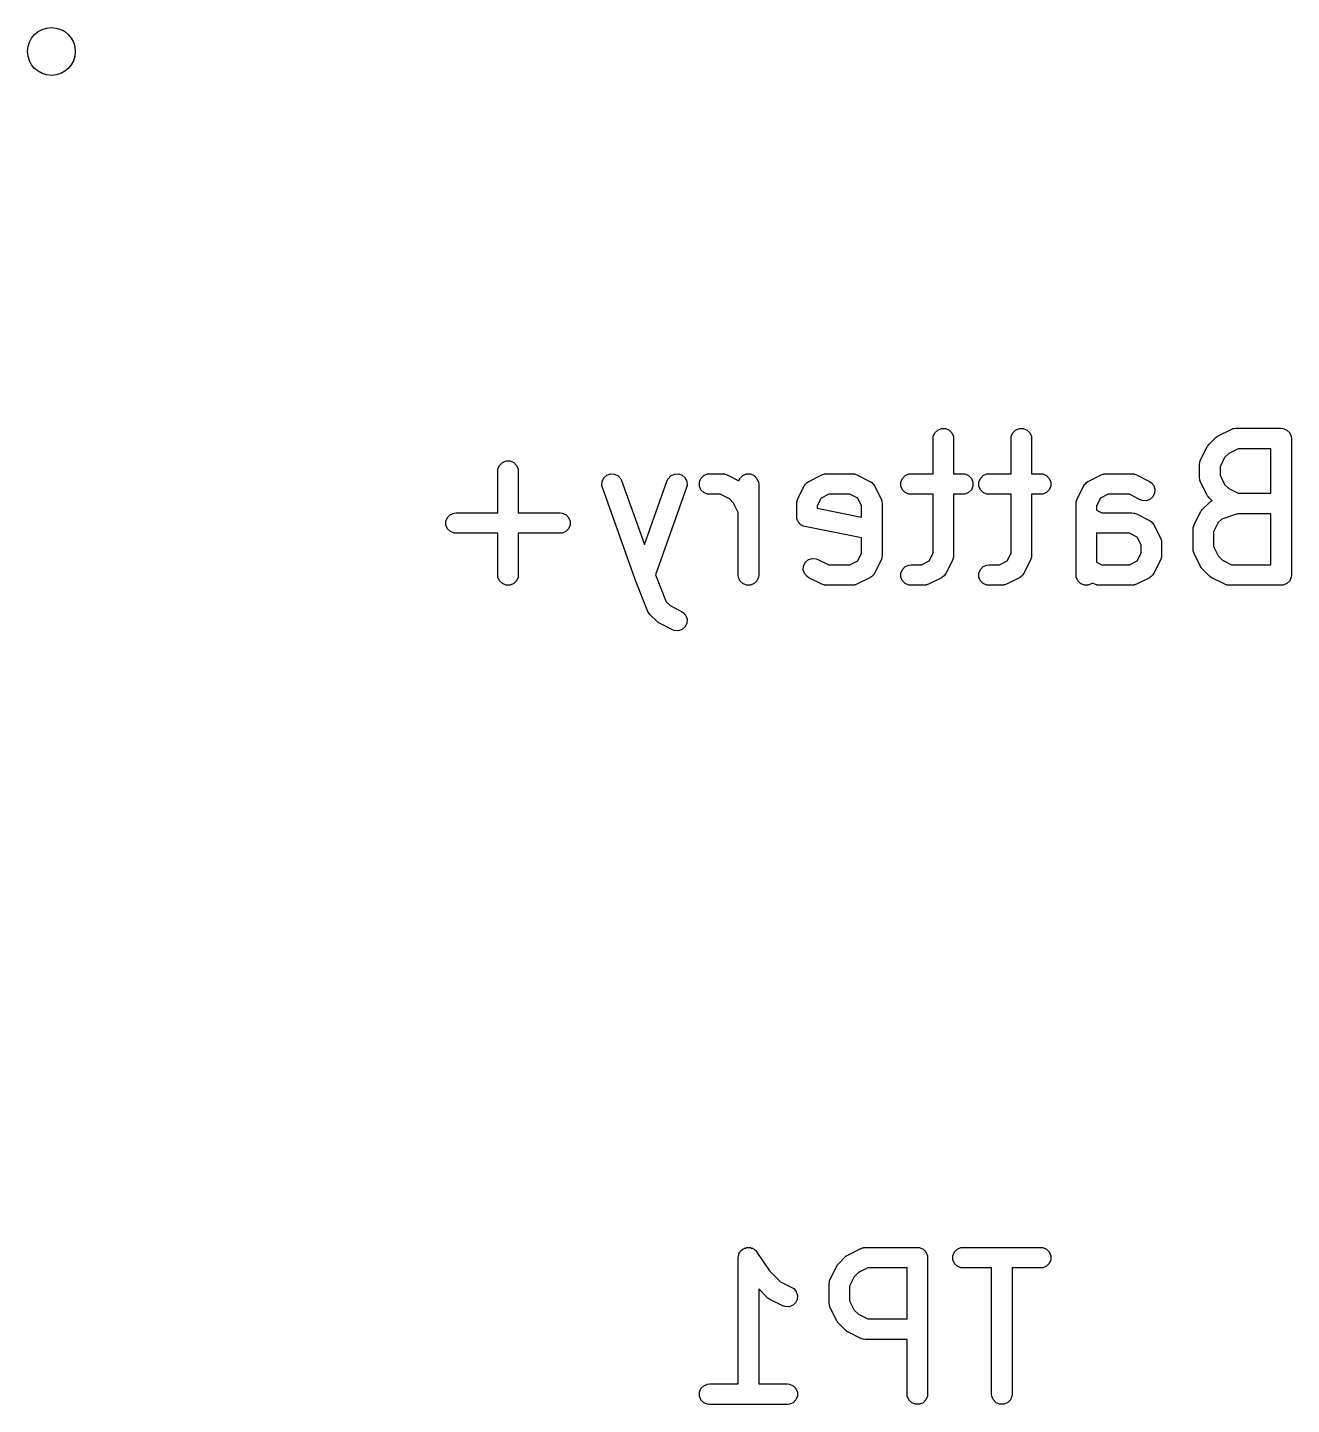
# Model space of a CAD drawing. Extents: x -1.03 to -0.06, y 0.08 to 3.3.
# Drawn here: x -0.7872 to -0.4225, y 2.4983 to 2.8954 of the extents above; entities that cross this region are included whole.
import ezdxf

# ---------------------------------------------------------------- set-up
doc = ezdxf.new("R2010")
doc.units = 0
doc.header["$MEASUREMENT"] = 0
doc.layers.add('BLACK', color=7, linetype='CONTINUOUS')

msp = doc.modelspace()

# ---------------------------------------------------------------- linework, layer by layer
at = {"layer": 'BLACK', "linetype": 'CONTINUOUS'}
for p, q in [((-0.52459, 2.77931), (-0.52353, 2.77975)), ((-0.52353, 2.77975), (-0.52238, 2.77975)), ((-0.52238, 2.77975), (-0.52131, 2.77931)), ((-0.5021, 2.77931), (-0.50103, 2.77975)), ((-0.50103, 2.77975), (-0.49988, 2.77975)), ((-0.49988, 2.77975), (-0.49881, 2.77931)), ((-0.44366, 2.77762), (-0.43991, 2.7795)), ((-0.43991, 2.7795), (-0.43937, 2.77971)), ((-0.43937, 2.77971), (-0.43926, 2.77971)), ((-0.43926, 2.77971), (-0.43916, 2.77975)), ((-0.43916, 2.77975), (-0.43859, 2.77981)), ((-0.43859, 2.77981), (-0.42546, 2.77981)), ((-0.42546, 2.77981), (-0.42489, 2.77975)), ((-0.42489, 2.77975), (-0.42382, 2.77931)), ((-0.5259, 2.77686), (-0.52585, 2.77743)), ((-0.5259, 2.76669), (-0.5259, 2.77686)), ((-0.52585, 2.77743), (-0.52541, 2.7785)), ((-0.52541, 2.7785), (-0.52459, 2.77931)), ((-0.52131, 2.77931), (-0.5205, 2.7785)), ((-0.5205, 2.7785), (-0.52006, 2.77743)), ((-0.52006, 2.77743), (-0.52, 2.77686)), ((-0.52, 2.77686), (-0.52, 2.76669)), ((-0.50341, 2.77686), (-0.50335, 2.77743)), ((-0.50341, 2.76669), (-0.50341, 2.77686)), ((-0.50335, 2.77743), (-0.50291, 2.7785)), ((-0.50291, 2.7785), (-0.5021, 2.77931)), ((-0.49881, 2.77931), (-0.498, 2.7785)), ((-0.498, 2.7785), (-0.49756, 2.77743)), ((-0.49756, 2.77743), (-0.4975, 2.77686)), ((-0.4975, 2.77686), (-0.4975, 2.76669)), ((-0.4463, 2.7752), (-0.44443, 2.77707)), ((-0.44443, 2.77707), (-0.4442, 2.77726)), ((-0.4442, 2.77726), (-0.44415, 2.77732)), ((-0.44415, 2.77732), (-0.44406, 2.77737)), ((-0.44406, 2.77737), (-0.44398, 2.77744)), ((-0.44398, 2.77744), (-0.44391, 2.77747)), ((-0.44391, 2.77747), (-0.44366, 2.77762)), ((-0.42382, 2.77931), (-0.42301, 2.7785)), ((-0.42301, 2.7785), (-0.42257, 2.77743)), ((-0.42257, 2.77743), (-0.42251, 2.77686)), ((-0.42251, 2.77686), (-0.42251, 2.73749)), ((-0.44873, 2.77068), (-0.44685, 2.77443)), ((-0.44685, 2.77443), (-0.4467, 2.77468)), ((-0.4467, 2.77468), (-0.44667, 2.77475)), ((-0.44667, 2.77475), (-0.4466, 2.77483)), ((-0.4466, 2.77483), (-0.44654, 2.77492)), ((-0.44654, 2.77492), (-0.44649, 2.77497)), ((-0.44649, 2.77497), (-0.4463, 2.7752)), ((-0.44059, 2.77256), (-0.44179, 2.77136)), ((-0.43789, 2.7739), (-0.44059, 2.77256)), ((-0.42842, 2.7739), (-0.43789, 2.7739)), ((-0.42842, 2.76106), (-0.42842, 2.7739)), ((-0.65151, 2.76748), (-0.65146, 2.76806)), ((-0.65146, 2.76806), (-0.65102, 2.76912)), ((-0.65102, 2.76912), (-0.6502, 2.76994)), ((-0.6502, 2.76994), (-0.64914, 2.77038)), ((-0.64914, 2.77038), (-0.64799, 2.77038)), ((-0.64799, 2.77038), (-0.64692, 2.76994)), ((-0.64692, 2.76994), (-0.64611, 2.76912)), ((-0.64611, 2.76912), (-0.64567, 2.76806)), ((-0.64567, 2.76806), (-0.64561, 2.76748)), ((-0.44904, 2.76936), (-0.44898, 2.76993)), ((-0.44904, 2.76561), (-0.44904, 2.76936)), ((-0.44898, 2.76993), (-0.44894, 2.77003)), ((-0.44894, 2.77003), (-0.44893, 2.77014)), ((-0.44893, 2.77014), (-0.44873, 2.77068)), ((-0.44179, 2.77136), (-0.44313, 2.76866)), ((-0.44313, 2.76866), (-0.44313, 2.76631)), ((-0.65151, 2.75544), (-0.65151, 2.76748)), ((-0.64561, 2.76748), (-0.64561, 2.75544)), ((-0.62149, 2.7633), (-0.62143, 2.76445)), ((-0.62143, 2.76445), (-0.62094, 2.76549)), ((-0.62094, 2.76549), (-0.62008, 2.76627)), ((-0.62008, 2.76627), (-0.619, 2.76666)), ((-0.619, 2.76666), (-0.61785, 2.7666)), ((-0.61785, 2.7666), (-0.6168, 2.7661)), ((-0.6168, 2.7661), (-0.61603, 2.76525)), ((-0.61603, 2.76525), (-0.61578, 2.76473)), ((-0.61578, 2.76473), (-0.60919, 2.74627)), ((-0.60919, 2.74627), (-0.6026, 2.76473)), ((-0.6026, 2.76473), (-0.60235, 2.76525)), ((-0.60235, 2.76525), (-0.60158, 2.7661)), ((-0.60158, 2.7661), (-0.60054, 2.7666)), ((-0.60054, 2.7666), (-0.59939, 2.76666)), ((-0.59939, 2.76666), (-0.5983, 2.76627)), ((-0.5983, 2.76627), (-0.59745, 2.76549)), ((-0.59745, 2.76549), (-0.59695, 2.76445)), ((-0.59695, 2.76445), (-0.5969, 2.7633)), ((-0.59334, 2.76431), (-0.5929, 2.76537)), ((-0.59334, 2.76316), (-0.59334, 2.76431)), ((-0.5929, 2.76537), (-0.59208, 2.76619)), ((-0.59208, 2.76619), (-0.59102, 2.76663)), ((-0.59102, 2.76663), (-0.59044, 2.76669)), ((-0.59044, 2.76669), (-0.58669, 2.76669)), ((-0.58669, 2.76669), (-0.58612, 2.76663)), ((-0.58612, 2.76663), (-0.58602, 2.76659)), ((-0.58602, 2.76659), (-0.58591, 2.76658)), ((-0.58591, 2.76658), (-0.58537, 2.76638)), ((-0.58537, 2.76638), (-0.58195, 2.76466)), ((-0.58195, 2.76466), (-0.58165, 2.76537)), ((-0.58165, 2.76537), (-0.58084, 2.76619)), ((-0.58084, 2.76619), (-0.57977, 2.76663)), ((-0.57977, 2.76663), (-0.57862, 2.76663)), ((-0.57862, 2.76663), (-0.57755, 2.76619)), ((-0.57755, 2.76619), (-0.57674, 2.76537)), ((-0.57674, 2.76537), (-0.5763, 2.76431)), ((-0.5763, 2.76431), (-0.57624, 2.76373)), ((-0.57624, 2.76373), (-0.57624, 2.73749)), ((-0.56296, 2.76338), (-0.56278, 2.76367)), ((-0.56278, 2.76367), (-0.5625, 2.76391)), ((-0.5625, 2.76391), (-0.56226, 2.76419)), ((-0.56226, 2.76419), (-0.56197, 2.76438)), ((-0.56197, 2.76438), (-0.56191, 2.76442)), ((-0.56191, 2.76442), (-0.56186, 2.76444)), ((-0.56186, 2.76444), (-0.56177, 2.7645)), ((-0.56177, 2.7645), (-0.55802, 2.76638)), ((-0.55802, 2.76638), (-0.55748, 2.76658)), ((-0.55748, 2.76658), (-0.55737, 2.76659)), ((-0.55737, 2.76659), (-0.55727, 2.76663)), ((-0.55727, 2.76663), (-0.5567, 2.76669)), ((-0.5567, 2.76669), (-0.5492, 2.76669)), ((-0.5492, 2.76669), (-0.54862, 2.76663)), ((-0.54862, 2.76663), (-0.54852, 2.76659)), ((-0.54852, 2.76659), (-0.54842, 2.76658)), ((-0.54842, 2.76658), (-0.54788, 2.76638)), ((-0.54788, 2.76638), (-0.54413, 2.7645)), ((-0.54413, 2.7645), (-0.54403, 2.76444)), ((-0.54403, 2.76444), (-0.54399, 2.76442)), ((-0.54399, 2.76442), (-0.54393, 2.76438)), ((-0.54393, 2.76438), (-0.54364, 2.76419)), ((-0.54364, 2.76419), (-0.5434, 2.76391)), ((-0.5434, 2.76391), (-0.54312, 2.76367)), ((-0.54312, 2.76367), (-0.54293, 2.76338)), ((-0.53522, 2.76431), (-0.53478, 2.76537)), ((-0.53522, 2.76316), (-0.53522, 2.76431)), ((-0.53478, 2.76537), (-0.53397, 2.76619)), ((-0.53397, 2.76619), (-0.5329, 2.76663)), ((-0.5329, 2.76663), (-0.53233, 2.76669)), ((-0.53233, 2.76669), (-0.5259, 2.76669)), ((-0.52, 2.76669), (-0.51733, 2.76669)), ((-0.51733, 2.76669), (-0.51675, 2.76663)), ((-0.51675, 2.76663), (-0.51569, 2.76619)), ((-0.51569, 2.76619), (-0.51487, 2.76537)), ((-0.51487, 2.76537), (-0.51443, 2.76431)), ((-0.51443, 2.76431), (-0.51443, 2.76316)), ((-0.51272, 2.76431), (-0.51228, 2.76537)), ((-0.51272, 2.76316), (-0.51272, 2.76431)), ((-0.51228, 2.76537), (-0.51147, 2.76619)), ((-0.51147, 2.76619), (-0.5104, 2.76663)), ((-0.5104, 2.76663), (-0.50983, 2.76669)), ((-0.50983, 2.76669), (-0.50341, 2.76669)), ((-0.4975, 2.76669), (-0.49483, 2.76669)), ((-0.49483, 2.76669), (-0.49425, 2.76663)), ((-0.49425, 2.76663), (-0.49319, 2.76619)), ((-0.49319, 2.76619), (-0.49238, 2.76537)), ((-0.49238, 2.76537), (-0.49193, 2.76431)), ((-0.49193, 2.76431), (-0.49193, 2.76316)), ((-0.48235, 2.76338), (-0.48217, 2.76367)), ((-0.48217, 2.76367), (-0.48189, 2.76391)), ((-0.48189, 2.76391), (-0.48164, 2.76419)), ((-0.48164, 2.76419), (-0.48135, 2.76438)), ((-0.48135, 2.76438), (-0.48129, 2.76442)), ((-0.48129, 2.76442), (-0.48125, 2.76444)), ((-0.48125, 2.76444), (-0.48115, 2.7645)), ((-0.48115, 2.7645), (-0.4774, 2.76638)), ((-0.4774, 2.76638), (-0.47686, 2.76658)), ((-0.47686, 2.76658), (-0.47676, 2.76659)), ((-0.47676, 2.76659), (-0.47666, 2.76663)), ((-0.47666, 2.76663), (-0.47608, 2.76669)), ((-0.47608, 2.76669), (-0.46858, 2.76669)), ((-0.46858, 2.76669), (-0.46801, 2.76663)), ((-0.46801, 2.76663), (-0.46791, 2.76659)), ((-0.46791, 2.76659), (-0.4678, 2.76658)), ((-0.4678, 2.76658), (-0.46726, 2.76638)), ((-0.46726, 2.76638), (-0.46351, 2.7645)), ((-0.46351, 2.7645), (-0.46302, 2.76419)), ((-0.46302, 2.76419), (-0.46227, 2.76332)), ((-0.44898, 2.76503), (-0.44904, 2.76561)), ((-0.44894, 2.76493), (-0.44898, 2.76503)), ((-0.44893, 2.76483), (-0.44894, 2.76493)), ((-0.44873, 2.76429), (-0.44893, 2.76483)), ((-0.44685, 2.76054), (-0.44873, 2.76429)), ((-0.44313, 2.76631), (-0.44179, 2.76361)), ((-0.44179, 2.76361), (-0.44059, 2.76241)), ((-0.62135, 2.76274), (-0.62149, 2.7633)), ((-0.61197, 2.73649), (-0.62135, 2.76274)), ((-0.59704, 2.76274), (-0.60603, 2.73755)), ((-0.5969, 2.7633), (-0.59704, 2.76274)), ((-0.5929, 2.76209), (-0.59334, 2.76316)), ((-0.59208, 2.76128), (-0.5929, 2.76209)), ((-0.59102, 2.76084), (-0.59208, 2.76128)), ((-0.59044, 2.76078), (-0.59102, 2.76084)), ((-0.58739, 2.76078), (-0.59044, 2.76078)), ((-0.58469, 2.75943), (-0.58739, 2.76078)), ((-0.56496, 2.75943), (-0.56309, 2.76318)), ((-0.56309, 2.76318), (-0.56303, 2.76328)), ((-0.56303, 2.76328), (-0.56301, 2.76332)), ((-0.56301, 2.76332), (-0.56296, 2.76338)), ((-0.55825, 2.75966), (-0.55937, 2.75741)), ((-0.556, 2.76078), (-0.55825, 2.75966)), ((-0.5499, 2.76078), (-0.556, 2.76078)), ((-0.54765, 2.75966), (-0.5499, 2.76078)), ((-0.54653, 2.75741), (-0.54765, 2.75966)), ((-0.54293, 2.76338), (-0.54288, 2.76332)), ((-0.54288, 2.76332), (-0.54287, 2.76328)), ((-0.54287, 2.76328), (-0.54281, 2.76318)), ((-0.54281, 2.76318), (-0.54093, 2.75943)), ((-0.53478, 2.76209), (-0.53522, 2.76316)), ((-0.53397, 2.76128), (-0.53478, 2.76209)), ((-0.5329, 2.76084), (-0.53397, 2.76128)), ((-0.53233, 2.76078), (-0.5329, 2.76084)), ((-0.5259, 2.76078), (-0.53233, 2.76078)), ((-0.5259, 2.74381), (-0.5259, 2.76078)), ((-0.51733, 2.76078), (-0.52, 2.76078)), ((-0.52, 2.76078), (-0.52, 2.74311)), ((-0.51675, 2.76084), (-0.51733, 2.76078)), ((-0.51569, 2.76128), (-0.51675, 2.76084)), ((-0.51487, 2.76209), (-0.51569, 2.76128)), ((-0.51443, 2.76316), (-0.51487, 2.76209)), ((-0.51228, 2.76209), (-0.51272, 2.76316)), ((-0.51147, 2.76128), (-0.51228, 2.76209)), ((-0.5104, 2.76084), (-0.51147, 2.76128)), ((-0.50983, 2.76078), (-0.5104, 2.76084)), ((-0.50341, 2.76078), (-0.50983, 2.76078)), ((-0.50341, 2.74381), (-0.50341, 2.76078)), ((-0.49483, 2.76078), (-0.4975, 2.76078)), ((-0.4975, 2.76078), (-0.4975, 2.74311)), ((-0.49425, 2.76084), (-0.49483, 2.76078)), ((-0.49319, 2.76128), (-0.49425, 2.76084)), ((-0.49238, 2.76209), (-0.49319, 2.76128)), ((-0.49193, 2.76316), (-0.49238, 2.76209)), ((-0.48435, 2.75943), (-0.48247, 2.76318)), ((-0.48247, 2.76318), (-0.48241, 2.76328)), ((-0.48241, 2.76328), (-0.4824, 2.76332)), ((-0.4824, 2.76332), (-0.48235, 2.76338)), ((-0.47763, 2.75966), (-0.47875, 2.75741)), ((-0.47539, 2.76078), (-0.47763, 2.75966)), ((-0.46928, 2.76078), (-0.47539, 2.76078)), ((-0.46615, 2.75922), (-0.46928, 2.76078)), ((-0.4625, 2.76005), (-0.46337, 2.75929)), ((-0.46199, 2.76108), (-0.4625, 2.76005)), ((-0.46227, 2.76332), (-0.4619, 2.76223)), ((-0.4619, 2.76223), (-0.46199, 2.76108)), ((-0.4467, 2.76029), (-0.44685, 2.76054)), ((-0.44667, 2.76022), (-0.4467, 2.76029)), ((-0.4466, 2.76014), (-0.44667, 2.76022)), ((-0.44654, 2.76005), (-0.4466, 2.76014)), ((-0.44649, 2.76), (-0.44654, 2.76005)), ((-0.4463, 2.75977), (-0.44649, 2.76)), ((-0.44544, 2.75891), (-0.4463, 2.75977)), ((-0.44059, 2.76241), (-0.43789, 2.76106)), ((-0.43789, 2.76106), (-0.42842, 2.76106)), ((-0.5835, 2.75824), (-0.58469, 2.75943)), ((-0.58215, 2.75554), (-0.5835, 2.75824)), ((-0.56527, 2.75811), (-0.56522, 2.75869)), ((-0.56527, 2.75436), (-0.56527, 2.75811)), ((-0.56522, 2.75869), (-0.56518, 2.75878)), ((-0.56518, 2.75878), (-0.56517, 2.75889)), ((-0.56517, 2.75889), (-0.56496, 2.75943)), ((-0.55937, 2.75741), (-0.55937, 2.75678)), ((-0.55937, 2.75678), (-0.54653, 2.75421)), ((-0.54653, 2.75421), (-0.54653, 2.75741)), ((-0.54093, 2.75943), (-0.54073, 2.75889)), ((-0.54073, 2.75889), (-0.54072, 2.75878)), ((-0.54072, 2.75878), (-0.54068, 2.75869)), ((-0.54068, 2.75869), (-0.54062, 2.75811)), ((-0.54062, 2.75811), (-0.54062, 2.74311)), ((-0.48466, 2.75811), (-0.4846, 2.75869)), ((-0.48466, 2.73749), (-0.48466, 2.75811)), ((-0.4846, 2.75869), (-0.48456, 2.75878)), ((-0.48456, 2.75889), (-0.48435, 2.75943)), ((-0.48456, 2.75878), (-0.48456, 2.75889)), ((-0.47875, 2.75741), (-0.47875, 2.75619)), ((-0.47875, 2.75619), (-0.47726, 2.75544)), ((-0.46561, 2.75901), (-0.46615, 2.75922)), ((-0.46447, 2.75893), (-0.46561, 2.75901)), ((-0.46337, 2.75929), (-0.46447, 2.75893)), ((-0.4506, 2.75193), (-0.44873, 2.75568)), ((-0.44873, 2.75568), (-0.44857, 2.75593)), ((-0.44857, 2.75593), (-0.44854, 2.756)), ((-0.44854, 2.756), (-0.44848, 2.75608)), ((-0.44848, 2.75608), (-0.44842, 2.75617)), ((-0.44842, 2.75617), (-0.44836, 2.75622)), ((-0.44836, 2.75622), (-0.44817, 2.75645)), ((-0.44817, 2.75645), (-0.4463, 2.75832)), ((-0.4463, 2.75832), (-0.44585, 2.75869)), ((-0.44585, 2.75869), (-0.44575, 2.75873)), ((-0.44575, 2.75873), (-0.44567, 2.7588)), ((-0.44567, 2.7588), (-0.44544, 2.75891)), ((-0.66646, 2.75306), (-0.66601, 2.75413)), ((-0.66646, 2.75191), (-0.66646, 2.75306)), ((-0.66601, 2.75085), (-0.66646, 2.75191)), ((-0.66601, 2.75413), (-0.6652, 2.75494)), ((-0.6652, 2.75494), (-0.66414, 2.75538)), ((-0.66414, 2.75538), (-0.66356, 2.75544)), ((-0.66356, 2.75544), (-0.65151, 2.75544)), ((-0.64561, 2.75544), (-0.63356, 2.75544)), ((-0.63356, 2.75544), (-0.63299, 2.75538)), ((-0.63299, 2.75538), (-0.63192, 2.75494)), ((-0.63192, 2.75494), (-0.63111, 2.75413)), ((-0.63111, 2.75413), (-0.63067, 2.75306)), ((-0.63067, 2.75191), (-0.63111, 2.75085)), ((-0.63067, 2.75306), (-0.63067, 2.75191)), ((-0.58215, 2.73749), (-0.58215, 2.75554)), ((-0.56522, 2.75378), (-0.56527, 2.75436)), ((-0.56511, 2.75352), (-0.56522, 2.75378)), ((-0.56505, 2.75323), (-0.56511, 2.75352)), ((-0.56489, 2.75299), (-0.56505, 2.75323)), ((-0.56478, 2.75272), (-0.56489, 2.75299)), ((-0.56457, 2.75252), (-0.56478, 2.75272)), ((-0.56441, 2.75227), (-0.56457, 2.75252)), ((-0.56417, 2.75211), (-0.56441, 2.75227)), ((-0.56396, 2.75191), (-0.56417, 2.75211)), ((-0.5637, 2.75179), (-0.56396, 2.75191)), ((-0.56345, 2.75163), (-0.5637, 2.75179)), ((-0.5629, 2.75146), (-0.56345, 2.75163)), ((-0.47726, 2.75544), (-0.46858, 2.75544)), ((-0.46858, 2.75544), (-0.46801, 2.75538)), ((-0.46801, 2.75538), (-0.46791, 2.75534)), ((-0.46791, 2.75534), (-0.4678, 2.75533)), ((-0.4678, 2.75533), (-0.46726, 2.75513)), ((-0.46726, 2.75513), (-0.46351, 2.75325)), ((-0.46351, 2.75325), (-0.46342, 2.75319)), ((-0.46342, 2.75319), (-0.46337, 2.75318)), ((-0.46337, 2.75318), (-0.46332, 2.75313)), ((-0.46332, 2.75313), (-0.46302, 2.75294)), ((-0.46302, 2.75294), (-0.46278, 2.75266)), ((-0.46278, 2.75266), (-0.4625, 2.75242)), ((-0.4625, 2.75242), (-0.46232, 2.75213)), ((-0.46232, 2.75213), (-0.46227, 2.75207)), ((-0.46227, 2.75207), (-0.46225, 2.75203)), ((-0.46225, 2.75203), (-0.46219, 2.75193)), ((-0.46219, 2.75193), (-0.46032, 2.74818)), ((-0.45081, 2.75139), (-0.4506, 2.75193)), ((-0.44366, 2.75261), (-0.44501, 2.74991)), ((-0.44262, 2.75365), (-0.44366, 2.75261)), ((-0.43811, 2.75516), (-0.44262, 2.75365)), ((-0.42842, 2.75516), (-0.43811, 2.75516)), ((-0.42842, 2.74044), (-0.42842, 2.75516)), ((-0.6652, 2.75003), (-0.66601, 2.75085)), ((-0.66414, 2.74959), (-0.6652, 2.75003)), ((-0.66356, 2.74953), (-0.66414, 2.74959)), ((-0.65151, 2.74953), (-0.66356, 2.74953)), ((-0.65151, 2.73749), (-0.65151, 2.74953)), ((-0.63356, 2.74953), (-0.64561, 2.74953)), ((-0.64561, 2.74953), (-0.64561, 2.73749)), ((-0.63299, 2.74959), (-0.63356, 2.74953)), ((-0.63192, 2.75003), (-0.63299, 2.74959)), ((-0.63111, 2.75085), (-0.63192, 2.75003)), ((-0.54653, 2.74819), (-0.5629, 2.75146)), ((-0.54653, 2.74381), (-0.54653, 2.74819)), ((-0.47874, 2.74964), (-0.47875, 2.74964)), ((-0.47875, 2.74964), (-0.47875, 2.74119)), ((-0.47863, 2.74963), (-0.47874, 2.74964)), ((-0.47853, 2.74959), (-0.47863, 2.74963)), ((-0.47796, 2.74953), (-0.47853, 2.74959)), ((-0.46928, 2.74953), (-0.47796, 2.74953)), ((-0.46704, 2.74841), (-0.46928, 2.74953)), ((-0.46591, 2.74616), (-0.46704, 2.74841)), ((-0.46032, 2.74818), (-0.46011, 2.74764)), ((-0.45091, 2.75061), (-0.45086, 2.75119)), ((-0.45091, 2.74499), (-0.45091, 2.75061)), ((-0.45086, 2.75119), (-0.45082, 2.75128)), ((-0.45082, 2.75128), (-0.45081, 2.75139)), ((-0.44501, 2.74991), (-0.44501, 2.74568)), ((-0.54765, 2.74156), (-0.54653, 2.74381)), ((-0.52703, 2.74156), (-0.5259, 2.74381)), ((-0.50453, 2.74156), (-0.50341, 2.74381)), ((-0.46704, 2.74156), (-0.46591, 2.74381)), ((-0.46591, 2.74381), (-0.46591, 2.74616)), ((-0.46011, 2.74764), (-0.4601, 2.74754)), ((-0.4601, 2.74754), (-0.46006, 2.74744)), ((-0.46006, 2.74744), (-0.46001, 2.74686)), ((-0.46001, 2.74686), (-0.46001, 2.74311)), ((-0.45086, 2.74441), (-0.45091, 2.74499)), ((-0.45082, 2.74431), (-0.45086, 2.74441)), ((-0.45081, 2.74421), (-0.45082, 2.74431)), ((-0.4506, 2.74367), (-0.45081, 2.74421)), ((-0.44501, 2.74568), (-0.44366, 2.74299)), ((-0.56338, 2.73899), (-0.5633, 2.74014)), ((-0.5633, 2.74014), (-0.56278, 2.74117)), ((-0.56278, 2.74117), (-0.56191, 2.74193)), ((-0.56191, 2.74193), (-0.56082, 2.74229)), ((-0.56082, 2.74229), (-0.55967, 2.74221)), ((-0.55967, 2.74221), (-0.55913, 2.742)), ((-0.55913, 2.742), (-0.556, 2.74044)), ((-0.556, 2.74044), (-0.5499, 2.74044)), ((-0.5499, 2.74044), (-0.54765, 2.74156)), ((-0.54093, 2.74179), (-0.54281, 2.73804)), ((-0.54073, 2.74233), (-0.54093, 2.74179)), ((-0.54072, 2.74244), (-0.54073, 2.74233)), ((-0.54068, 2.74254), (-0.54072, 2.74244)), ((-0.54062, 2.74311), (-0.54068, 2.74254)), ((-0.53478, 2.73913), (-0.53397, 2.73994)), ((-0.53397, 2.73994), (-0.5329, 2.74038)), ((-0.5329, 2.74038), (-0.53233, 2.74044)), ((-0.53233, 2.74044), (-0.52927, 2.74044)), ((-0.52927, 2.74044), (-0.52703, 2.74156)), ((-0.52031, 2.74179), (-0.52219, 2.73804)), ((-0.5201, 2.74233), (-0.52031, 2.74179)), ((-0.52006, 2.74254), (-0.5201, 2.74244)), ((-0.5201, 2.74244), (-0.5201, 2.74233)), ((-0.52, 2.74311), (-0.52006, 2.74254)), ((-0.51228, 2.73913), (-0.51147, 2.73994)), ((-0.51147, 2.73994), (-0.5104, 2.74038)), ((-0.5104, 2.74038), (-0.50983, 2.74044)), ((-0.50983, 2.74044), (-0.50678, 2.74044)), ((-0.50678, 2.74044), (-0.50453, 2.74156)), ((-0.49781, 2.74179), (-0.49969, 2.73804)), ((-0.49761, 2.74233), (-0.49781, 2.74179)), ((-0.4976, 2.74244), (-0.49761, 2.74233)), ((-0.49756, 2.74254), (-0.4976, 2.74244)), ((-0.4975, 2.74311), (-0.49756, 2.74254)), ((-0.47875, 2.74119), (-0.47726, 2.74044)), ((-0.47726, 2.74044), (-0.46928, 2.74044)), ((-0.46928, 2.74044), (-0.46704, 2.74156)), ((-0.46032, 2.74179), (-0.46219, 2.73804)), ((-0.46011, 2.74233), (-0.46032, 2.74179)), ((-0.4601, 2.74244), (-0.46011, 2.74233)), ((-0.46006, 2.74254), (-0.4601, 2.74244)), ((-0.46001, 2.74311), (-0.46006, 2.74254)), ((-0.44873, 2.73992), (-0.4506, 2.74367)), ((-0.44857, 2.73967), (-0.44873, 2.73992)), ((-0.44366, 2.74299), (-0.44246, 2.74179)), ((-0.44246, 2.74179), (-0.43977, 2.74044)), ((-0.43977, 2.74044), (-0.42842, 2.74044)), ((-0.65146, 2.73691), (-0.65151, 2.73749)), ((-0.65102, 2.73585), (-0.65146, 2.73691)), ((-0.6502, 2.73503), (-0.65102, 2.73585)), ((-0.64611, 2.73585), (-0.64692, 2.73503)), ((-0.64567, 2.73691), (-0.64611, 2.73585)), ((-0.64561, 2.73749), (-0.64567, 2.73691)), ((-0.61195, 2.73644), (-0.61197, 2.73649)), ((-0.61193, 2.73639), (-0.61195, 2.73644)), ((-0.60818, 2.72702), (-0.61193, 2.73639)), ((-0.60603, 2.73755), (-0.60293, 2.72977)), ((-0.58209, 2.73691), (-0.58215, 2.73749)), ((-0.58165, 2.73585), (-0.58209, 2.73691)), ((-0.58084, 2.73503), (-0.58165, 2.73585)), ((-0.57674, 2.73585), (-0.57755, 2.73503)), ((-0.5763, 2.73691), (-0.57674, 2.73585)), ((-0.57624, 2.73749), (-0.5763, 2.73691)), ((-0.56301, 2.7379), (-0.56338, 2.73899)), ((-0.56226, 2.73703), (-0.56301, 2.7379)), ((-0.56177, 2.73672), (-0.56226, 2.73703)), ((-0.55802, 2.73485), (-0.56177, 2.73672)), ((-0.54413, 2.73672), (-0.54788, 2.73485)), ((-0.54403, 2.73678), (-0.54413, 2.73672)), ((-0.54399, 2.7368), (-0.54403, 2.73678)), ((-0.54393, 2.73685), (-0.54399, 2.7368)), ((-0.54364, 2.73703), (-0.54393, 2.73685)), ((-0.5434, 2.73731), (-0.54364, 2.73703)), ((-0.54312, 2.73755), (-0.5434, 2.73731)), ((-0.54293, 2.73784), (-0.54312, 2.73755)), ((-0.54288, 2.7379), (-0.54293, 2.73784)), ((-0.54287, 2.73795), (-0.54288, 2.7379)), ((-0.54281, 2.73804), (-0.54287, 2.73795)), ((-0.53522, 2.73806), (-0.53478, 2.73913)), ((-0.53522, 2.73691), (-0.53522, 2.73806)), ((-0.53478, 2.73585), (-0.53522, 2.73691)), ((-0.53397, 2.73503), (-0.53478, 2.73585)), ((-0.52351, 2.73672), (-0.52726, 2.73485)), ((-0.52341, 2.73678), (-0.52351, 2.73672)), ((-0.52336, 2.7368), (-0.52341, 2.73678)), ((-0.52331, 2.73685), (-0.52336, 2.7368)), ((-0.52302, 2.73703), (-0.52331, 2.73685)), ((-0.52277, 2.73731), (-0.52302, 2.73703)), ((-0.52249, 2.73755), (-0.52277, 2.73731)), ((-0.52231, 2.73784), (-0.52249, 2.73755)), ((-0.52226, 2.7379), (-0.52231, 2.73784)), ((-0.52225, 2.73795), (-0.52226, 2.7379)), ((-0.52219, 2.73804), (-0.52225, 2.73795)), ((-0.51272, 2.73806), (-0.51228, 2.73913)), ((-0.51272, 2.73691), (-0.51272, 2.73806)), ((-0.51228, 2.73585), (-0.51272, 2.73691)), ((-0.51147, 2.73503), (-0.51228, 2.73585)), ((-0.50101, 2.73672), (-0.50476, 2.73485)), ((-0.50091, 2.73678), (-0.50101, 2.73672)), ((-0.50087, 2.7368), (-0.50091, 2.73678)), ((-0.50081, 2.73685), (-0.50087, 2.7368)), ((-0.50052, 2.73703), (-0.50081, 2.73685)), ((-0.50028, 2.73731), (-0.50052, 2.73703)), ((-0.5, 2.73755), (-0.50028, 2.73731)), ((-0.49981, 2.73784), (-0.5, 2.73755)), ((-0.49976, 2.7379), (-0.49981, 2.73784)), ((-0.49975, 2.73795), (-0.49976, 2.7379)), ((-0.49969, 2.73804), (-0.49975, 2.73795)), ((-0.4846, 2.73691), (-0.48466, 2.73749)), ((-0.48416, 2.73585), (-0.4846, 2.73691)), ((-0.48335, 2.73503), (-0.48416, 2.73585)), ((-0.46351, 2.73672), (-0.46726, 2.73485)), ((-0.46342, 2.73678), (-0.46351, 2.73672)), ((-0.46337, 2.7368), (-0.46342, 2.73678)), ((-0.46332, 2.73685), (-0.46337, 2.7368)), ((-0.46302, 2.73703), (-0.46332, 2.73685)), ((-0.46278, 2.73731), (-0.46302, 2.73703)), ((-0.4625, 2.73755), (-0.46278, 2.73731)), ((-0.46232, 2.73784), (-0.4625, 2.73755)), ((-0.46227, 2.7379), (-0.46232, 2.73784)), ((-0.46225, 2.73795), (-0.46227, 2.7379)), ((-0.46219, 2.73804), (-0.46225, 2.73795)), ((-0.44854, 2.7396), (-0.44857, 2.73967)), ((-0.44848, 2.73952), (-0.44854, 2.7396)), ((-0.44842, 2.73943), (-0.44848, 2.73952)), ((-0.44836, 2.73938), (-0.44842, 2.73943)), ((-0.44817, 2.73915), (-0.44836, 2.73938)), ((-0.4463, 2.73727), (-0.44817, 2.73915)), ((-0.44607, 2.73709), (-0.4463, 2.73727)), ((-0.44602, 2.73703), (-0.44607, 2.73709)), ((-0.44593, 2.73697), (-0.44602, 2.73703)), ((-0.44585, 2.73691), (-0.44593, 2.73697)), ((-0.44578, 2.73688), (-0.44585, 2.73691)), ((-0.44553, 2.73672), (-0.44578, 2.73688)), ((-0.44178, 2.73485), (-0.44553, 2.73672)), ((-0.42301, 2.73585), (-0.42382, 2.73503)), ((-0.42257, 2.73691), (-0.42301, 2.73585)), ((-0.42251, 2.73749), (-0.42257, 2.73691)), ((-0.64914, 2.73459), (-0.6502, 2.73503)), ((-0.64799, 2.73459), (-0.64914, 2.73459)), ((-0.64692, 2.73503), (-0.64799, 2.73459)), ((-0.57977, 2.73459), (-0.58084, 2.73503)), ((-0.57862, 2.73459), (-0.57977, 2.73459)), ((-0.57755, 2.73503), (-0.57862, 2.73459)), ((-0.55748, 2.73464), (-0.55802, 2.73485)), ((-0.55737, 2.73463), (-0.55748, 2.73464)), ((-0.55727, 2.73459), (-0.55737, 2.73463)), ((-0.5567, 2.73453), (-0.55727, 2.73459)), ((-0.5492, 2.73453), (-0.5567, 2.73453)), ((-0.54862, 2.73459), (-0.5492, 2.73453)), ((-0.54852, 2.73463), (-0.54862, 2.73459)), ((-0.54842, 2.73464), (-0.54852, 2.73463)), ((-0.54788, 2.73485), (-0.54842, 2.73464)), ((-0.5329, 2.73459), (-0.53397, 2.73503)), ((-0.53233, 2.73453), (-0.5329, 2.73459)), ((-0.52858, 2.73453), (-0.53233, 2.73453)), ((-0.528, 2.73459), (-0.52858, 2.73453)), ((-0.5279, 2.73463), (-0.528, 2.73459)), ((-0.5278, 2.73464), (-0.5279, 2.73463)), ((-0.52726, 2.73485), (-0.5278, 2.73464)), ((-0.5104, 2.73459), (-0.51147, 2.73503)), ((-0.50983, 2.73453), (-0.5104, 2.73459)), ((-0.50608, 2.73453), (-0.50983, 2.73453)), ((-0.5055, 2.73459), (-0.50608, 2.73453)), ((-0.50541, 2.73463), (-0.5055, 2.73459)), ((-0.5053, 2.73464), (-0.50541, 2.73463)), ((-0.50476, 2.73485), (-0.5053, 2.73464)), ((-0.48228, 2.73459), (-0.48335, 2.73503)), ((-0.48113, 2.73459), (-0.48228, 2.73459)), ((-0.48007, 2.73503), (-0.48113, 2.73459)), ((-0.47993, 2.73517), (-0.48007, 2.73503)), ((-0.47928, 2.73485), (-0.47993, 2.73517)), ((-0.47874, 2.73464), (-0.47928, 2.73485)), ((-0.47863, 2.73463), (-0.47874, 2.73464)), ((-0.47853, 2.73459), (-0.47863, 2.73463)), ((-0.47796, 2.73453), (-0.47853, 2.73459)), ((-0.46858, 2.73453), (-0.47796, 2.73453)), ((-0.46801, 2.73459), (-0.46858, 2.73453)), ((-0.46791, 2.73463), (-0.46801, 2.73459)), ((-0.4678, 2.73464), (-0.46791, 2.73463)), ((-0.46726, 2.73485), (-0.4678, 2.73464)), ((-0.44124, 2.73464), (-0.44178, 2.73485)), ((-0.44114, 2.73463), (-0.44124, 2.73464)), ((-0.44104, 2.73459), (-0.44114, 2.73463)), ((-0.44046, 2.73453), (-0.44104, 2.73459)), ((-0.42546, 2.73453), (-0.44046, 2.73453)), ((-0.42489, 2.73459), (-0.42546, 2.73453)), ((-0.42382, 2.73503), (-0.42489, 2.73459)), ((-0.60293, 2.72977), (-0.60182, 2.72867)), ((-0.60182, 2.72867), (-0.5985, 2.72701)), ((-0.60792, 2.7265), (-0.60818, 2.72702)), ((-0.6079, 2.72649), (-0.60792, 2.7265)), ((-0.6079, 2.72647), (-0.6079, 2.72649)), ((-0.60753, 2.72603), (-0.6079, 2.72647)), ((-0.60565, 2.72415), (-0.60753, 2.72603)), ((-0.60543, 2.72397), (-0.60565, 2.72415)), ((-0.60538, 2.72391), (-0.60543, 2.72397)), ((-0.60529, 2.72385), (-0.60538, 2.72391)), ((-0.60521, 2.72378), (-0.60529, 2.72385)), ((-0.5985, 2.72701), (-0.59801, 2.7267)), ((-0.59801, 2.7267), (-0.59725, 2.72583)), ((-0.59725, 2.72583), (-0.59689, 2.72473)), ((-0.59689, 2.72473), (-0.59697, 2.72358)), ((-0.60514, 2.72375), (-0.60521, 2.72378)), ((-0.60489, 2.7236), (-0.60514, 2.72375)), ((-0.60114, 2.72172), (-0.60489, 2.7236)), ((-0.6006, 2.72152), (-0.60114, 2.72172)), ((-0.59945, 2.72143), (-0.6006, 2.72152)), ((-0.59836, 2.7218), (-0.59945, 2.72143)), ((-0.59748, 2.72255), (-0.59836, 2.7218)), ((-0.59697, 2.72358), (-0.59748, 2.72255)), ((-0.58215, 2.54064), (-0.58209, 2.54121)), ((-0.58209, 2.54121), (-0.58198, 2.54148)), ((-0.58198, 2.54148), (-0.58192, 2.54177)), ((-0.58192, 2.54177), (-0.58176, 2.54201)), ((-0.58176, 2.54201), (-0.58165, 2.54228)), ((-0.58165, 2.54228), (-0.58144, 2.54248)), ((-0.58144, 2.54248), (-0.58128, 2.54273)), ((-0.58128, 2.54273), (-0.58104, 2.54289)), ((-0.58104, 2.54289), (-0.58084, 2.54309)), ((-0.58084, 2.54309), (-0.58057, 2.5432)), ((-0.58057, 2.5432), (-0.58032, 2.54337)), ((-0.58032, 2.54337), (-0.58004, 2.54342)), ((-0.58004, 2.54342), (-0.57977, 2.54353)), ((-0.57977, 2.54353), (-0.57948, 2.54353)), ((-0.57948, 2.54353), (-0.57919, 2.54359)), ((-0.57919, 2.54359), (-0.57891, 2.54353)), ((-0.57891, 2.54353), (-0.57862, 2.54353)), ((-0.57862, 2.54353), (-0.57835, 2.54342)), ((-0.57835, 2.54342), (-0.57806, 2.54336)), ((-0.57806, 2.54336), (-0.57782, 2.5432)), ((-0.57782, 2.5432), (-0.57755, 2.54309)), ((-0.57755, 2.54309), (-0.57735, 2.54289)), ((-0.57735, 2.54289), (-0.5771, 2.54272)), ((-0.5771, 2.54272), (-0.57674, 2.54228)), ((-0.57674, 2.54228), (-0.57674, 2.54228)), ((-0.57674, 2.54228), (-0.57674, 2.54228)), ((-0.57674, 2.54228), (-0.57674, 2.54227)), ((-0.57674, 2.54227), (-0.57315, 2.53689)), ((-0.55092, 2.54115), (-0.55084, 2.54122)), ((-0.55084, 2.54122), (-0.55077, 2.54125)), ((-0.55077, 2.54125), (-0.55052, 2.5414)), ((-0.55052, 2.5414), (-0.54677, 2.54328)), ((-0.54677, 2.54328), (-0.54623, 2.54348)), ((-0.54623, 2.54348), (-0.54612, 2.54349)), ((-0.54612, 2.54349), (-0.54603, 2.54353)), ((-0.54603, 2.54353), (-0.54545, 2.54359)), ((-0.54545, 2.54359), (-0.53045, 2.54359)), ((-0.53045, 2.54359), (-0.52988, 2.54353)), ((-0.52988, 2.54353), (-0.52881, 2.54309)), ((-0.52881, 2.54309), (-0.528, 2.54228)), ((-0.528, 2.54228), (-0.52756, 2.54121)), ((-0.52756, 2.54121), (-0.5275, 2.54064)), ((-0.52022, 2.54121), (-0.51978, 2.54228)), ((-0.52022, 2.54006), (-0.52022, 2.54121)), ((-0.51978, 2.54228), (-0.51897, 2.54309)), ((-0.51897, 2.54309), (-0.5179, 2.54353)), ((-0.5179, 2.54353), (-0.51733, 2.54359)), ((-0.51733, 2.54359), (-0.49483, 2.54359)), ((-0.49483, 2.54359), (-0.49425, 2.54353)), ((-0.49425, 2.54353), (-0.49319, 2.54309)), ((-0.49319, 2.54309), (-0.49238, 2.54228)), ((-0.49238, 2.54228), (-0.49193, 2.54121)), ((-0.49193, 2.54121), (-0.49193, 2.54006)), ((-0.58215, 2.50422), (-0.58215, 2.54064)), ((-0.58215, 2.54064), (-0.58215, 2.54064)), ((-0.58215, 2.54064), (-0.58215, 2.54064)), ((-0.58215, 2.54064), (-0.58215, 2.54064)), ((-0.55559, 2.53446), (-0.55371, 2.53821)), ((-0.55371, 2.53821), (-0.55356, 2.53846)), ((-0.55356, 2.53846), (-0.55353, 2.53853)), ((-0.55353, 2.53853), (-0.55346, 2.53861)), ((-0.55346, 2.53861), (-0.55341, 2.5387)), ((-0.55341, 2.5387), (-0.55335, 2.53875)), ((-0.55335, 2.53875), (-0.55316, 2.53898)), ((-0.55316, 2.53898), (-0.55129, 2.54085)), ((-0.55129, 2.54085), (-0.55106, 2.54104)), ((-0.55106, 2.54104), (-0.55101, 2.54109)), ((-0.55101, 2.54109), (-0.55092, 2.54115)), ((-0.54475, 2.53768), (-0.54745, 2.53634)), ((-0.5334, 2.53768), (-0.54475, 2.53768)), ((-0.5334, 2.52297), (-0.5334, 2.53768)), ((-0.5275, 2.54064), (-0.5275, 2.50127)), ((-0.51978, 2.539), (-0.52022, 2.54006)), ((-0.51897, 2.53818), (-0.51978, 2.539)), ((-0.5179, 2.53774), (-0.51897, 2.53818)), ((-0.51733, 2.53768), (-0.5179, 2.53774)), ((-0.50903, 2.53768), (-0.51733, 2.53768)), ((-0.50903, 2.50127), (-0.50903, 2.53768)), ((-0.49483, 2.53768), (-0.50313, 2.53768)), ((-0.50313, 2.53768), (-0.50313, 2.50127)), ((-0.49425, 2.53774), (-0.49483, 2.53768)), ((-0.49319, 2.53818), (-0.49425, 2.53774)), ((-0.49238, 2.539), (-0.49319, 2.53818)), ((-0.49193, 2.54006), (-0.49238, 2.539)), ((-0.57315, 2.53689), (-0.56995, 2.53369)), ((-0.56995, 2.53369), (-0.56663, 2.53203)), ((-0.5559, 2.53314), (-0.55584, 2.53371)), ((-0.55584, 2.53371), (-0.5558, 2.53381)), ((-0.5558, 2.53392), (-0.55559, 2.53446)), ((-0.5558, 2.53381), (-0.5558, 2.53392)), ((-0.54865, 2.53514), (-0.55, 2.53244)), ((-0.54745, 2.53634), (-0.54865, 2.53514)), ((-0.57378, 2.52918), (-0.57624, 2.53163)), ((-0.57624, 2.53163), (-0.57624, 2.50422)), ((-0.56663, 2.53203), (-0.56614, 2.53172)), ((-0.56614, 2.53172), (-0.56538, 2.53085)), ((-0.56538, 2.53085), (-0.56502, 2.52976)), ((-0.56502, 2.52976), (-0.5651, 2.52861)), ((-0.5559, 2.52751), (-0.5559, 2.53314)), ((-0.55, 2.53244), (-0.55, 2.52821)), ((-0.57356, 2.52899), (-0.57378, 2.52918)), ((-0.57351, 2.52893), (-0.57356, 2.52899)), ((-0.57342, 2.52887), (-0.57351, 2.52893)), ((-0.57334, 2.52881), (-0.57342, 2.52887)), ((-0.57326, 2.52878), (-0.57334, 2.52881)), ((-0.57302, 2.52862), (-0.57326, 2.52878)), ((-0.56927, 2.52675), (-0.57302, 2.52862)), ((-0.56873, 2.52654), (-0.56927, 2.52675)), ((-0.56758, 2.52646), (-0.56873, 2.52654)), ((-0.56648, 2.52682), (-0.56758, 2.52646)), ((-0.56561, 2.52758), (-0.56648, 2.52682)), ((-0.5651, 2.52861), (-0.56561, 2.52758)), ((-0.55584, 2.52694), (-0.5559, 2.52751)), ((-0.5558, 2.52684), (-0.55584, 2.52694)), ((-0.5558, 2.52673), (-0.5558, 2.52684)), ((-0.55559, 2.52619), (-0.5558, 2.52673)), ((-0.55371, 2.52244), (-0.55559, 2.52619)), ((-0.55, 2.52821), (-0.54865, 2.52551)), ((-0.54865, 2.52551), (-0.54745, 2.52432)), ((-0.55356, 2.5222), (-0.55371, 2.52244)), ((-0.55353, 2.52212), (-0.55356, 2.5222)), ((-0.55346, 2.52204), (-0.55353, 2.52212)), ((-0.55341, 2.52195), (-0.55346, 2.52204)), ((-0.55335, 2.5219), (-0.55341, 2.52195)), ((-0.55316, 2.52168), (-0.55335, 2.5219)), ((-0.55129, 2.5198), (-0.55316, 2.52168)), ((-0.54745, 2.52432), (-0.54475, 2.52297)), ((-0.54475, 2.52297), (-0.5334, 2.52297)), ((-0.55106, 2.51962), (-0.55129, 2.5198)), ((-0.55101, 2.51956), (-0.55106, 2.51962)), ((-0.55092, 2.5195), (-0.55101, 2.51956)), ((-0.55084, 2.51943), (-0.55092, 2.5195)), ((-0.55077, 2.5194), (-0.55084, 2.51943)), ((-0.55052, 2.51925), (-0.55077, 2.5194)), ((-0.54677, 2.51737), (-0.55052, 2.51925)), ((-0.54623, 2.51717), (-0.54677, 2.51737)), ((-0.54612, 2.51716), (-0.54623, 2.51717)), ((-0.54603, 2.51712), (-0.54612, 2.51716)), ((-0.54545, 2.51706), (-0.54603, 2.51712)), ((-0.5334, 2.51706), (-0.54545, 2.51706)), ((-0.5334, 2.50127), (-0.5334, 2.51706)), ((-0.59334, 2.50184), (-0.5929, 2.50291)), ((-0.59334, 2.50069), (-0.59334, 2.50184)), ((-0.5929, 2.50291), (-0.59208, 2.50372)), ((-0.59208, 2.50372), (-0.59102, 2.50416)), ((-0.59102, 2.50416), (-0.59044, 2.50422)), ((-0.59044, 2.50422), (-0.58215, 2.50422)), ((-0.57624, 2.50422), (-0.56795, 2.50422)), ((-0.56795, 2.50422), (-0.56737, 2.50416)), ((-0.56737, 2.50416), (-0.56631, 2.50372)), ((-0.56631, 2.50372), (-0.56549, 2.50291)), ((-0.56549, 2.50291), (-0.56505, 2.50184)), ((-0.56505, 2.50184), (-0.56505, 2.50069)), ((-0.5929, 2.49963), (-0.59334, 2.50069)), ((-0.59208, 2.49881), (-0.5929, 2.49963)), ((-0.59102, 2.49837), (-0.59208, 2.49881)), ((-0.59044, 2.49831), (-0.59102, 2.49837)), ((-0.56795, 2.49831), (-0.59044, 2.49831)), ((-0.56737, 2.49837), (-0.56795, 2.49831)), ((-0.56631, 2.49881), (-0.56737, 2.49837)), ((-0.56549, 2.49963), (-0.56631, 2.49881)), ((-0.56505, 2.50069), (-0.56549, 2.49963)), ((-0.53335, 2.50069), (-0.5334, 2.50127)), ((-0.53291, 2.49963), (-0.53335, 2.50069)), ((-0.53209, 2.49881), (-0.53291, 2.49963)), ((-0.53103, 2.49837), (-0.53209, 2.49881)), ((-0.52988, 2.49837), (-0.53103, 2.49837)), ((-0.52881, 2.49881), (-0.52988, 2.49837)), ((-0.528, 2.49963), (-0.52881, 2.49881)), ((-0.52756, 2.50069), (-0.528, 2.49963)), ((-0.5275, 2.50127), (-0.52756, 2.50069)), ((-0.50898, 2.50069), (-0.50903, 2.50127)), ((-0.50853, 2.49963), (-0.50898, 2.50069)), ((-0.50772, 2.49881), (-0.50853, 2.49963)), ((-0.50666, 2.49837), (-0.50772, 2.49881)), ((-0.5055, 2.49837), (-0.50666, 2.49837)), ((-0.50444, 2.49881), (-0.5055, 2.49837)), ((-0.50362, 2.49963), (-0.50444, 2.49881)), ((-0.50318, 2.50069), (-0.50362, 2.49963)), ((-0.50313, 2.50127), (-0.50318, 2.50069))]:
    msp.add_line(p, q, dxfattribs=at)
at = {"layer": 'BLACK'}
msp.add_circle((-0.78031, 2.88848), 0.00689, dxfattribs=at)

doc.saveas('drawing.dxf')
